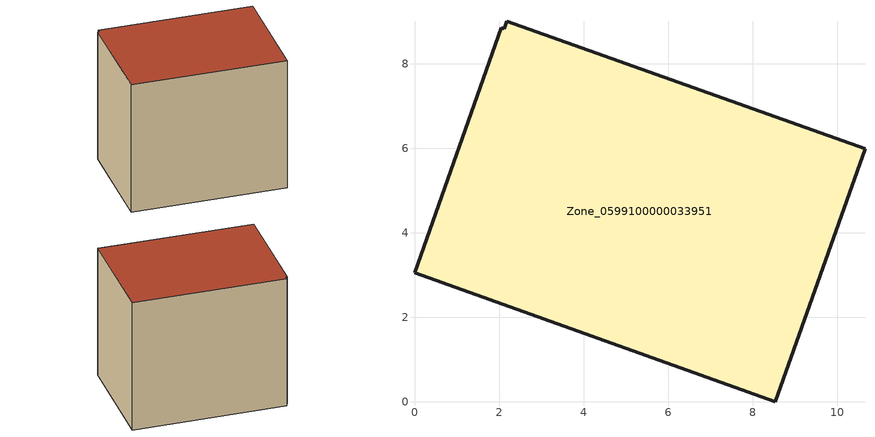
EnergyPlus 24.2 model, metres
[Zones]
Zone_0599100000033951
 floor ground (C_G): 2.18,9.01 10.66,5.99 8.54,0 0,3.06 2.06,8.85 2.12,8.83 z0.59
 wall outside (C_F): 8.54,0 10.66,5.99 2.18,9.01 2.12,8.83 2.06,8.85 0,3.06 8.54,0 z0.59:8.75
 roof outside (C_R): 10.66,5.99 2.18,9.01 2.12,8.83 2.06,8.85 0,3.06 8.54,0 z8.75
[BUILDING]
Pand.0599100000033951: North Axis=0; Terrain=City; Loads Convergence Tolerance Value=0.04; Temperature Convergence Tolerance Value=0.4; Solar Distribution=FullExterior; Maximum Number of Warmup Days=25; Minimum Number of Warmup Days=1
[Site:Location]
Rotterdam.The.Hague.AP_ZH_NLD Design_Conditions: Latitude=51.96; Longitude=4.45; Time Zone=1; Elevation=-4.5
[SITE:GROUNDTEMPERATURE:BUILDINGSURFACE]
18, 18, 18, 18, 18, 18, 18, 18, 18, 18, 18, 18
[MATERIAL] Thermal Absorptance=0.9; Solar Absorptance=0.7; Visible Absorptance=0.7
Name | Roughness | Thickness | Conductivity | Density | Specific Heat
G.TC.1965-1974 | MediumSmooth | 0.15 | 0.882353 | 540 | 1210
F.TC.1965-1974 | Rough | 0.3 | 0.697674 | 1920 | 840
R.TC.1965-1974 | MediumRough | 0.2 | 0.232558 | 1500 | 1000
[CONSTRUCTION]
C_G: G.TC.1965-1974
C_F: F.TC.1965-1974
C_R: R.TC.1965-1974
[ZONE]
Zone_0599100000033951: Type=1; Multiplier=1; Ceiling Height=Autocalculate; Volume=Autocalculate; Floor Area=autocalculate; Part of Total Floor Area=Yes
[ZONEINFILTRATION:DESIGNFLOWRATE]
Infil_Zone_0599100000033951: Zone or ZoneList or Space or SpaceList=Zone_0599100000033951; Schedule=AlwaysOn; Design Flow Rate Calculation Method=Flow/Area; Flow Rate per Floor Area=0.003; Constant Term Coefficient=1; Temperature Term Coefficient=0; Velocity Term Coefficient=0; Velocity Squared Term Coefficient=0
[HVACTEMPLATE:ZONE:IDEALLOADSAIRSYSTEM]
Zone_0599100000033951: Maximum Heating Supply Air Temperature=50; Minimum Cooling Supply Air Temperature=13; Maximum Heating Supply Air Humidity Ratio=0.0156; Minimum Cooling Supply Air Humidity Ratio=0.0077; Heating Limit=NoLimit; Cooling Limit=NoLimit; Dehumidification Control Type=ConstantSensibleHeatRatio; Cooling Sensible Heat Ratio=0.7; Dehumidification Setpoint=60; Humidification Control Type=None; Humidification Setpoint=30; Outdoor Air Method=None; Outdoor Air Flow Rate per Person=0.00944; Outdoor Air Flow Rate per Zone Floor Area=0; Outdoor Air Flow Rate per Zone=0; Demand Controlled Ventilation Type=None; Outdoor Air Economizer Type=NoEconomizer; Heat Recovery Type=None; Sensible Heat Recovery Effectiveness=0.7; Latent Heat Recovery Effectiveness=0.65
[ZONECONTROL:THERMOSTAT]
ThermostatControl_Zone_0599100000033951: Zone or ZoneList=Zone_0599100000033951; Control Type Schedule=DualSetpointControlType; Control 1=Thermostat_Zone_0599100000033951; Temperature Difference Between Cutout And Setpoint=0
[THERMOSTATSETPOINT:DUALSETPOINT]
Thermostat_Zone_0599100000033951: Heating Setpoint Temperature Schedule=HeatingSetpoint_Zone_0599100000033951; Cooling Setpoint Temperature Schedule=CoolingSetpoint_Zone_0599100000033951
[SCHEDULE:COMPACT]
HeatingSetpoint_Zone_0599100000033951: Through: 12/31, For: AllDays, Until: 24:00, 21
CoolingSetpoint_Zone_0599100000033951: Through: 12/31, For: AllDays, Until: 24:00, 24
DualSetpointControlType: Through: 12/31, For: AllDays, Until: 24:00, 4
AlwaysOn: Through: 12/31, For: AllDays, Until: 24:00, 1
